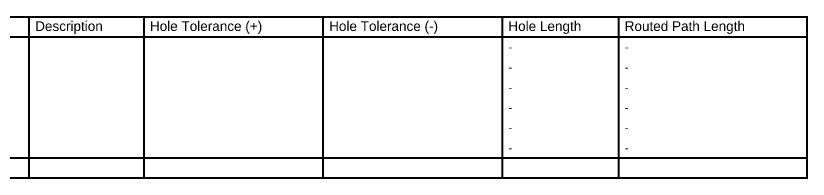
# Model space of a CAD drawing. Header units: inches. Extents: x -0.8 to 12, y -0.1 to 3.7.
# Drawn here: x 6.1 to 11.99, y 2.44 to 3.66 of the extents above; entities that cross this region are included whole.
import ezdxf

# ---------------------------------------------------------------- set-up
doc = ezdxf.new("R2010")
doc.units = ezdxf.units.IN
doc.header["$MEASUREMENT"] = 0
doc.layers.add('Drill Drawing', color=1, linetype='Continuous')
doc.styles.add('Arial', font='', dxfattribs={"height": 0.2})
doc.styles.get('Arial').set_extended_font_data('Arial')

msp = doc.modelspace()

# ---------------------------------------------------------------- linework, layer by layer
at = {"layer": 'Drill Drawing'}
for points in [[(-0.8195, 3.6515, 0.015, 0.015, 0), (11.9849, 3.6515, 0.015, 0.015, 0)], [(6.1956, 2.4515, 0.015, 0.015, 0), (6.1956, 3.6515, 0.015, 0.015, 0)], [(7.0494, 2.4515, 0.015, 0.015, 0), (7.0494, 3.6515, 0.015, 0.015, 0)], [(8.383, 2.4515, 0.015, 0.015, 0), (8.383, 3.6515, 0.015, 0.015, 0)], [(9.7166, 2.4515, 0.015, 0.015, 0), (9.7166, 3.6515, 0.015, 0.015, 0)], [(10.5823, 2.4515, 0.015, 0.015, 0), (10.5823, 3.6515, 0.015, 0.015, 0)], [(11.9849, 2.4515, 0.015, 0.015, 0), (11.9849, 3.6515, 0.015, 0.015, 0)], [(-0.8195, 3.5015, 0.015, 0.015, 0), (11.9849, 3.5015, 0.015, 0.015, 0)], [(-0.8195, 2.6015, 0.015, 0.015, 0), (11.9849, 2.6015, 0.015, 0.015, 0)], [(-0.8195, 2.4515, 0.015, 0.015, 0), (11.9849, 2.4515, 0.015, 0.015, 0)]]:
    msp.add_lwpolyline(points, format="xyseb", dxfattribs=at)
for points in [[(6.1918, 3.6515, 0.0075, 0.0075, 1), (6.1993, 3.6515, 0.0075, 0.0075, 1)], [(7.0456, 3.6515, 0.0075, 0.0075, 1), (7.0531, 3.6515, 0.0075, 0.0075, 1)], [(8.3792, 3.6515, 0.0075, 0.0075, 1), (8.3867, 3.6515, 0.0075, 0.0075, 1)], [(9.7128, 3.6515, 0.0075, 0.0075, 1), (9.7203, 3.6515, 0.0075, 0.0075, 1)], [(10.5786, 3.6515, 0.0075, 0.0075, 1), (10.5861, 3.6515, 0.0075, 0.0075, 1)], [(11.9812, 3.6515, 0.0075, 0.0075, 1), (11.9887, 3.6515, 0.0075, 0.0075, 1)], [(11.9812, 3.6515, 0.0075, 0.0075, 1), (11.9887, 3.6515, 0.0075, 0.0075, 1)], [(11.9812, 3.5015, 0.0075, 0.0075, 1), (11.9887, 3.5015, 0.0075, 0.0075, 1)], [(11.9812, 2.6015, 0.0075, 0.0075, 1), (11.9887, 2.6015, 0.0075, 0.0075, 1)], [(6.1918, 2.4515, 0.0075, 0.0075, 1), (6.1993, 2.4515, 0.0075, 0.0075, 1)], [(7.0456, 2.4515, 0.0075, 0.0075, 1), (7.0531, 2.4515, 0.0075, 0.0075, 1)], [(8.3792, 2.4515, 0.0075, 0.0075, 1), (8.3867, 2.4515, 0.0075, 0.0075, 1)], [(9.7128, 2.4515, 0.0075, 0.0075, 1), (9.7203, 2.4515, 0.0075, 0.0075, 1)], [(10.5786, 2.4515, 0.0075, 0.0075, 1), (10.5861, 2.4515, 0.0075, 0.0075, 1)], [(11.9812, 2.4515, 0.0075, 0.0075, 1), (11.9887, 2.4515, 0.0075, 0.0075, 1)], [(11.9812, 2.4515, 0.0075, 0.0075, 1), (11.9887, 2.4515, 0.0075, 0.0075, 1)]]:
    msp.add_lwpolyline(points, format="xyseb", close=True, dxfattribs=at)

# ---------------------------------------------------------------- texts
at = {"layer": 'Drill Drawing', "style": 'Arial'}
for s, height, p in [('Description', 0.072, (6.2406, 3.5465)), ('Hole Tolerance (+)', 0.072, (7.0944, 3.5465)), ('Hole Tolerance (-)', 0.072, (8.428, 3.5465)), ('Hole Length', 0.072, (9.7616, 3.5465)), ('Routed Path Length', 0.072, (10.6273, 3.5465)), ('-', 0.06, (9.7616, 3.3965)), ('-', 0.06, (10.6273, 3.3965)), ('-', 0.06, (9.7616, 3.2465)), ('-', 0.06, (10.6273, 3.2465)), ('-', 0.06, (9.7616, 3.0965)), ('-', 0.06, (10.6273, 3.0965)), ('-', 0.06, (9.7616, 2.9465)), ('-', 0.06, (10.6273, 2.9465)), ('-', 0.06, (9.7616, 2.7965)), ('-', 0.06, (10.6273, 2.7965)), ('-', 0.06, (9.7616, 2.6465)), ('-', 0.06, (10.6273, 2.6465))]:
    msp.add_text(s, height=height, dxfattribs=at).set_placement(p)

doc.saveas('drawing.dxf')
